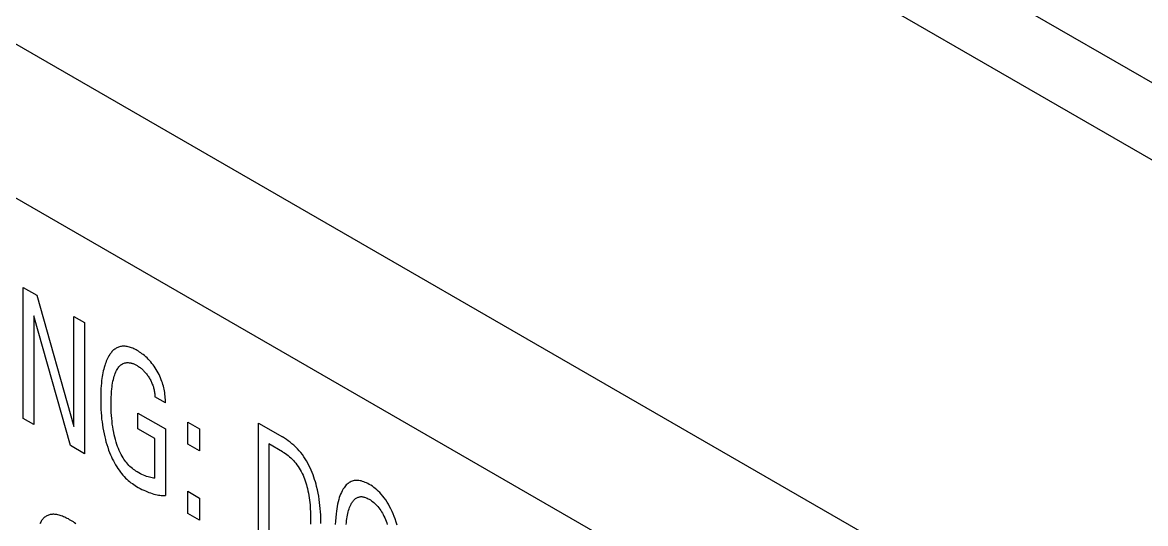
# Model space of a CAD drawing. Extents: x 0 to 420, y 0 to 297.
# Drawn here: x 196.98 to 208.87, y 163.77 to 169.08 of the extents above; entities that cross this region are included whole.
import ezdxf

# ---------------------------------------------------------------- set-up
doc = ezdxf.new("R2010")
doc.units = 0
doc.header["$LTSCALE"] = 23.1
doc.layers.add('40000_ISO', color=7, linetype='CONTINUOUS')

msp = doc.modelspace()

# ---------------------------------------------------------------- linework, layer by layer
at = {"layer": '40000_ISO', "color": 7, "linetype": 'CONTINUOUS'}
for p, q in [((232.933, 154.587), (158.687, 197.453)), ((232.58, 153.974), (158.333, 196.84)), ((227.63, 151.116), (153.384, 193.982)), ((226.923, 149.892), (152.677, 192.758)), ((196.99, 164.887), (196.99, 166.275)), ((196.99, 166.275), (197.133, 166.193)), ((197.133, 166.193), (197.526, 164.802)), ((197.1, 165.975), (197.1, 164.824)), ((197.488, 164.6), (197.1, 165.975)), ((197.526, 164.802), (197.526, 165.966)), ((197.526, 165.966), (197.636, 165.902)), ((197.636, 165.902), (197.636, 164.514)), ((198.493, 165.053), (198.383, 165.117)), ((197.1, 164.824), (196.99, 164.887)), ((198.203, 164.778), (198.203, 164.943)), ((198.203, 164.943), (198.493, 164.776)), ((198.383, 164.674), (198.203, 164.778)), ((198.493, 164.776), (198.493, 164.073)), ((198.732, 164.614), (198.732, 164.849)), ((198.732, 164.849), (198.856, 164.777)), ((198.856, 164.777), (198.856, 164.543)), ((199.479, 163.45), (199.479, 164.838)), ((199.479, 164.838), (199.734, 164.691)), ((198.383, 164.254), (198.383, 164.674)), ((198.856, 164.543), (198.732, 164.614)), ((199.589, 164.617), (199.589, 163.544)), ((199.734, 164.534), (199.589, 164.617)), ((197.636, 164.514), (197.488, 164.6)), ((198.732, 163.882), (198.732, 164.116)), ((198.732, 164.116), (198.856, 164.044)), ((198.856, 164.044), (198.856, 163.81)), ((198.856, 163.81), (198.732, 163.882))]:
    msp.add_line(p, q, dxfattribs=at)
for points in [[(198.493, 165.053), (198.493, 165.07), (198.493, 165.088), (198.492, 165.106), (198.49, 165.124), (198.488, 165.142), (198.486, 165.161), (198.483, 165.179), (198.479, 165.196), (198.476, 165.213), (198.472, 165.229), (198.467, 165.246), (198.462, 165.263), (198.457, 165.28), (198.45, 165.297), (198.443, 165.316), (198.435, 165.334), (198.426, 165.352), (198.417, 165.37), (198.407, 165.388), (198.397, 165.406), (198.386, 165.423), (198.375, 165.44), (198.363, 165.456), (198.351, 165.471), (198.339, 165.487), (198.326, 165.501), (198.313, 165.515), (198.299, 165.529), (198.285, 165.541), (198.272, 165.553), (198.259, 165.564), (198.246, 165.573), (198.234, 165.582), (198.221, 165.591), (198.208, 165.599), (198.195, 165.607), (198.183, 165.614), (198.171, 165.62), (198.16, 165.625), (198.148, 165.631), (198.136, 165.635), (198.124, 165.64), (198.113, 165.643), (198.101, 165.646), (198.09, 165.649), (198.078, 165.651), (198.068, 165.652), (198.057, 165.652), (198.047, 165.652), (198.037, 165.652), (198.027, 165.65), (198.017, 165.649), (198.008, 165.646), (197.999, 165.643), (197.99, 165.64), (197.981, 165.636), (197.973, 165.631), (197.965, 165.626), (197.957, 165.621), (197.949, 165.615), (197.942, 165.609), (197.935, 165.602), (197.928, 165.595), (197.922, 165.587), (197.916, 165.579), (197.909, 165.571), (197.904, 165.563), (197.896, 165.55), (197.888, 165.537), (197.881, 165.523), (197.874, 165.508), (197.868, 165.494), (197.862, 165.478), (197.856, 165.463), (197.851, 165.447), (197.846, 165.428), (197.841, 165.409), (197.836, 165.39), (197.832, 165.37), (197.828, 165.35), (197.825, 165.33), (197.822, 165.309), (197.819, 165.288), (197.817, 165.261), (197.814, 165.232), (197.812, 165.204), (197.811, 165.175), (197.81, 165.146), (197.809, 165.117), (197.809, 165.087), (197.809, 165.067), (197.809, 165.047)], [(198.383, 164.254), (198.369, 164.255), (198.355, 164.258), (198.34, 164.261), (198.325, 164.264), (198.31, 164.269), (198.294, 164.274), (198.278, 164.28), (198.263, 164.287), (198.246, 164.294), (198.229, 164.302), (198.212, 164.311), (198.195, 164.321), (198.182, 164.329), (198.17, 164.338), (198.157, 164.347), (198.144, 164.357), (198.132, 164.367), (198.119, 164.378), (198.107, 164.39), (198.096, 164.403), (198.085, 164.416), (198.074, 164.429), (198.064, 164.443), (198.054, 164.457), (198.045, 164.472), (198.036, 164.487), (198.025, 164.507), (198.014, 164.528), (198.005, 164.548), (197.996, 164.569), (197.988, 164.59), (197.981, 164.611), (197.972, 164.637), (197.965, 164.663), (197.958, 164.689), (197.952, 164.715), (197.947, 164.74), (197.941, 164.77), (197.936, 164.799), (197.932, 164.828), (197.929, 164.857), (197.926, 164.886), (197.923, 164.919), (197.921, 164.952), (197.92, 164.985), (197.919, 165.017), (197.919, 165.049), (197.919, 165.08), (197.92, 165.111), (197.922, 165.141), (197.924, 165.171), (197.926, 165.2), (197.929, 165.221), (197.931, 165.241), (197.935, 165.261), (197.938, 165.281), (197.943, 165.3), (197.948, 165.319), (197.952, 165.335), (197.957, 165.35), (197.963, 165.365), (197.969, 165.38), (197.976, 165.394), (197.983, 165.407), (197.989, 165.416), (197.995, 165.424), (198.001, 165.433), (198.008, 165.44), (198.015, 165.447), (198.022, 165.454), (198.03, 165.46), (198.038, 165.465), (198.047, 165.469), (198.057, 165.473), (198.066, 165.476), (198.077, 165.478), (198.087, 165.479), (198.098, 165.479), (198.109, 165.478)], [(198.109, 165.478), (198.115, 165.477), (198.121, 165.476), (198.127, 165.475), (198.133, 165.474), (198.139, 165.472), (198.145, 165.47), (198.151, 165.468), (198.159, 165.465), (198.166, 165.462), (198.173, 165.458), (198.181, 165.455), (198.188, 165.451), (198.195, 165.447), (198.203, 165.442), (198.21, 165.437), (198.218, 165.432), (198.225, 165.427), (198.233, 165.421), (198.24, 165.415), (198.247, 165.409), (198.254, 165.403), (198.261, 165.396), (198.267, 165.389), (198.274, 165.382), (198.281, 165.375), (198.287, 165.367), (198.293, 165.359), (198.299, 165.351), (198.305, 165.343), (198.311, 165.335), (198.317, 165.326), (198.323, 165.317), (198.328, 165.308), (198.333, 165.299), (198.338, 165.289), (198.343, 165.28), (198.347, 165.27), (198.351, 165.261), (198.355, 165.251), (198.359, 165.241), (198.363, 165.231), (198.366, 165.221), (198.369, 165.211), (198.371, 165.201), (198.373, 165.191), (198.376, 165.18), (198.378, 165.169), (198.379, 165.158), (198.381, 165.148), (198.382, 165.137), (198.383, 165.127), (198.383, 165.117)], [(197.809, 165.047), (197.81, 165.014), (197.812, 164.981), (197.814, 164.948), (197.816, 164.915), (197.819, 164.881), (197.823, 164.85), (197.827, 164.819), (197.832, 164.788), (197.837, 164.757), (197.844, 164.725), (197.851, 164.694), (197.858, 164.666), (197.865, 164.638), (197.874, 164.61), (197.883, 164.582), (197.892, 164.553), (197.903, 164.525), (197.912, 164.503), (197.922, 164.481), (197.932, 164.459), (197.943, 164.438), (197.954, 164.416), (197.966, 164.395), (197.979, 164.375), (197.991, 164.356), (198.003, 164.338), (198.017, 164.32), (198.03, 164.303), (198.044, 164.286), (198.059, 164.271), (198.073, 164.256), (198.087, 164.243), (198.101, 164.23), (198.115, 164.218), (198.129, 164.207), (198.144, 164.197), (198.158, 164.187), (198.173, 164.177), (198.187, 164.168), (198.207, 164.157), (198.226, 164.146), (198.245, 164.136), (198.265, 164.127), (198.284, 164.119), (198.303, 164.111), (198.32, 164.104), (198.337, 164.098), (198.355, 164.092), (198.371, 164.087), (198.388, 164.083), (198.405, 164.079), (198.42, 164.076), (198.435, 164.074), (198.45, 164.073), (198.465, 164.072), (198.479, 164.072), (198.493, 164.073)], [(200.139, 163.774), (200.139, 163.805), (200.138, 163.836), (200.137, 163.868), (200.135, 163.9), (200.132, 163.932), (200.129, 163.964), (200.126, 163.997), (200.121, 164.03), (200.116, 164.063), (200.11, 164.097), (200.102, 164.131), (200.094, 164.166), (200.088, 164.19), (200.081, 164.215), (200.073, 164.241), (200.065, 164.266), (200.056, 164.291), (200.046, 164.316), (200.036, 164.341), (200.025, 164.365), (200.013, 164.389), (200.001, 164.413), (199.988, 164.437), (199.974, 164.459), (199.959, 164.482), (199.943, 164.504), (199.926, 164.525), (199.909, 164.546), (199.89, 164.566), (199.872, 164.585), (199.853, 164.603), (199.833, 164.62), (199.813, 164.637), (199.794, 164.652), (199.774, 164.666), (199.754, 164.679), (199.734, 164.691)], [(199.734, 164.534), (199.748, 164.525), (199.763, 164.515), (199.777, 164.505), (199.792, 164.494), (199.806, 164.482), (199.82, 164.469), (199.834, 164.456), (199.848, 164.442), (199.861, 164.427), (199.874, 164.412), (199.886, 164.396), (199.898, 164.38), (199.91, 164.362), (199.921, 164.344), (199.931, 164.325), (199.941, 164.306), (199.95, 164.286), (199.958, 164.267), (199.966, 164.247), (199.973, 164.227), (199.98, 164.206), (199.986, 164.186), (199.991, 164.166), (199.996, 164.146), (200.002, 164.121), (200.008, 164.095), (200.012, 164.07), (200.016, 164.046), (200.019, 164.021), (200.022, 163.997), (200.024, 163.973), (200.026, 163.949), (200.027, 163.926), (200.028, 163.902), (200.029, 163.879), (200.029, 163.856), (200.029, 163.833), (200.029, 163.801), (200.028, 163.769)], [(200.948, 163.756), (200.937, 163.789), (200.926, 163.823), (200.916, 163.85), (200.905, 163.876), (200.893, 163.903), (200.881, 163.929), (200.867, 163.955), (200.853, 163.98), (200.84, 164.002), (200.825, 164.024), (200.81, 164.045), (200.795, 164.065), (200.778, 164.084), (200.762, 164.102), (200.747, 164.117), (200.731, 164.131), (200.715, 164.145), (200.7, 164.157), (200.684, 164.169), (200.667, 164.179), (200.651, 164.189), (200.637, 164.197), (200.623, 164.204), (200.609, 164.21), (200.595, 164.216), (200.581, 164.221), (200.567, 164.225), (200.554, 164.228), (200.54, 164.23), (200.528, 164.231), (200.515, 164.231), (200.503, 164.231), (200.492, 164.229), (200.48, 164.226), (200.469, 164.223), (200.459, 164.219), (200.449, 164.214), (200.438, 164.208), (200.427, 164.2), (200.418, 164.192), (200.408, 164.183), (200.4, 164.174), (200.391, 164.163), (200.384, 164.153), (200.376, 164.141), (200.373, 164.136)], [(200.373, 164.136), (200.364, 164.12), (200.356, 164.103), (200.348, 164.086), (200.341, 164.067), (200.334, 164.049), (200.329, 164.029), (200.322, 164.005), (200.316, 163.981), (200.311, 163.955), (200.307, 163.93), (200.303, 163.904), (200.3, 163.877), (200.296, 163.839), (200.294, 163.801), (200.292, 163.763)], [(200.407, 163.764), (200.409, 163.785), (200.411, 163.805), (200.414, 163.825), (200.417, 163.844), (200.421, 163.863), (200.425, 163.882), (200.429, 163.898), (200.433, 163.914), (200.438, 163.929), (200.443, 163.944), (200.449, 163.958), (200.455, 163.972), (200.459, 163.981), (200.464, 163.989), (200.469, 163.998), (200.474, 164.006), (200.48, 164.013), (200.486, 164.02), (200.492, 164.027), (200.498, 164.033), (200.505, 164.039), (200.512, 164.043), (200.518, 164.047), (200.525, 164.05), (200.532, 164.053), (200.539, 164.055), (200.547, 164.057), (200.555, 164.058), (200.563, 164.059), (200.571, 164.059), (200.578, 164.058), (200.586, 164.057), (200.594, 164.055), (200.602, 164.053), (200.61, 164.051), (200.62, 164.047), (200.63, 164.042), (200.641, 164.037), (200.651, 164.032), (200.663, 164.024), (200.675, 164.016), (200.687, 164.008), (200.698, 163.998), (200.71, 163.988), (200.721, 163.977), (200.732, 163.966), (200.743, 163.954), (200.753, 163.941), (200.763, 163.927), (200.772, 163.914), (200.781, 163.899), (200.79, 163.885), (200.798, 163.87), (200.807, 163.853), (200.815, 163.835), (200.822, 163.817), (200.83, 163.799), (200.836, 163.781), (200.842, 163.763)], [(197.547, 163.772), (197.533, 163.781), (197.52, 163.791), (197.507, 163.799), (197.493, 163.808), (197.48, 163.815), (197.467, 163.823), (197.454, 163.829), (197.441, 163.836), (197.429, 163.842), (197.416, 163.847), (197.404, 163.852), (197.391, 163.857), (197.38, 163.86), (197.368, 163.864), (197.357, 163.866), (197.346, 163.869), (197.335, 163.87), (197.324, 163.871), (197.314, 163.872), (197.304, 163.872), (197.294, 163.871), (197.284, 163.87), (197.275, 163.869), (197.266, 163.867), (197.257, 163.864), (197.248, 163.861), (197.239, 163.857), (197.231, 163.852), (197.223, 163.847), (197.215, 163.842), (197.208, 163.835), (197.201, 163.829), (197.195, 163.821), (197.189, 163.814), (197.183, 163.806), (197.178, 163.798), (197.174, 163.789), (197.17, 163.78), (197.166, 163.771)]]:
    msp.add_lwpolyline(points, dxfattribs=at)

doc.saveas('drawing.dxf')
